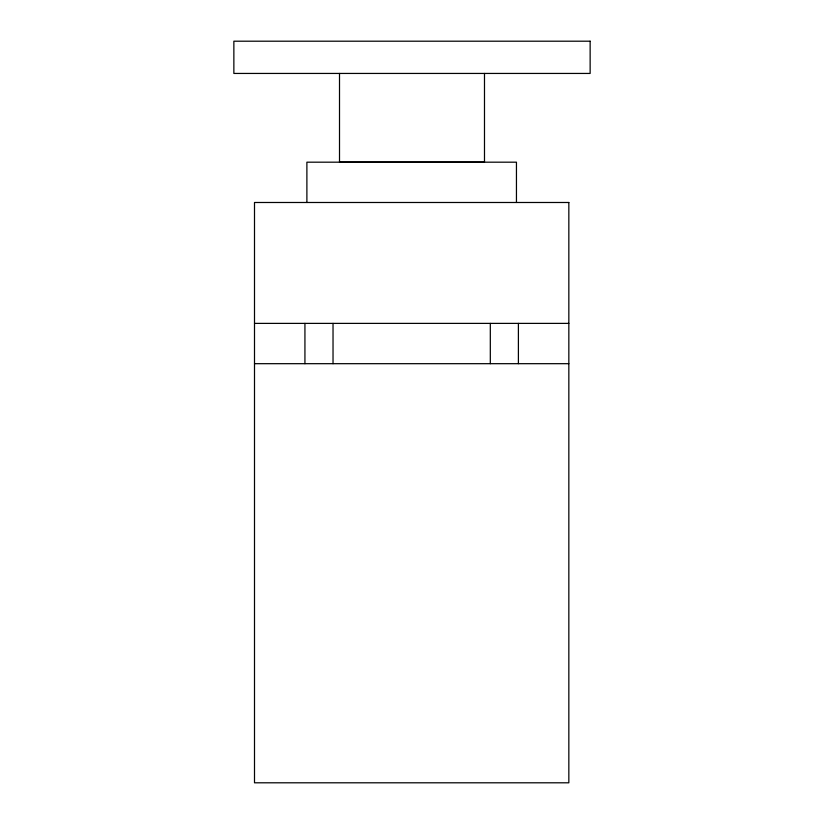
<?xml version="1.0" encoding="UTF-8"?>
<svg xmlns="http://www.w3.org/2000/svg" width="824" height="824" viewBox="0 0 824 824"><rect width="100%" height="100%" fill="white"/><g stroke="black" fill="none" stroke-linecap="round" stroke-linejoin="round"><path stroke-width="1.24" d="M254.503 323.389L568.838 323.389M254.503 363.683L568.838 363.683M518.399 323.389L518.399 363.683M516.452 202.488L516.452 162.184L306.889 162.184L306.889 202.488M490.311 323.389L490.311 363.683M484.491 73.439L484.491 162.101L339.509 162.101L339.509 73.439M333.03 323.389L333.03 363.683M304.932 323.389L304.932 363.683M590.139 41.2L233.862 41.2L233.862 73.439L590.139 73.439L590.139 41.2M568.838 202.488L254.503 202.488L254.503 782.8L568.838 782.8L568.838 202.488"/></g></svg>
